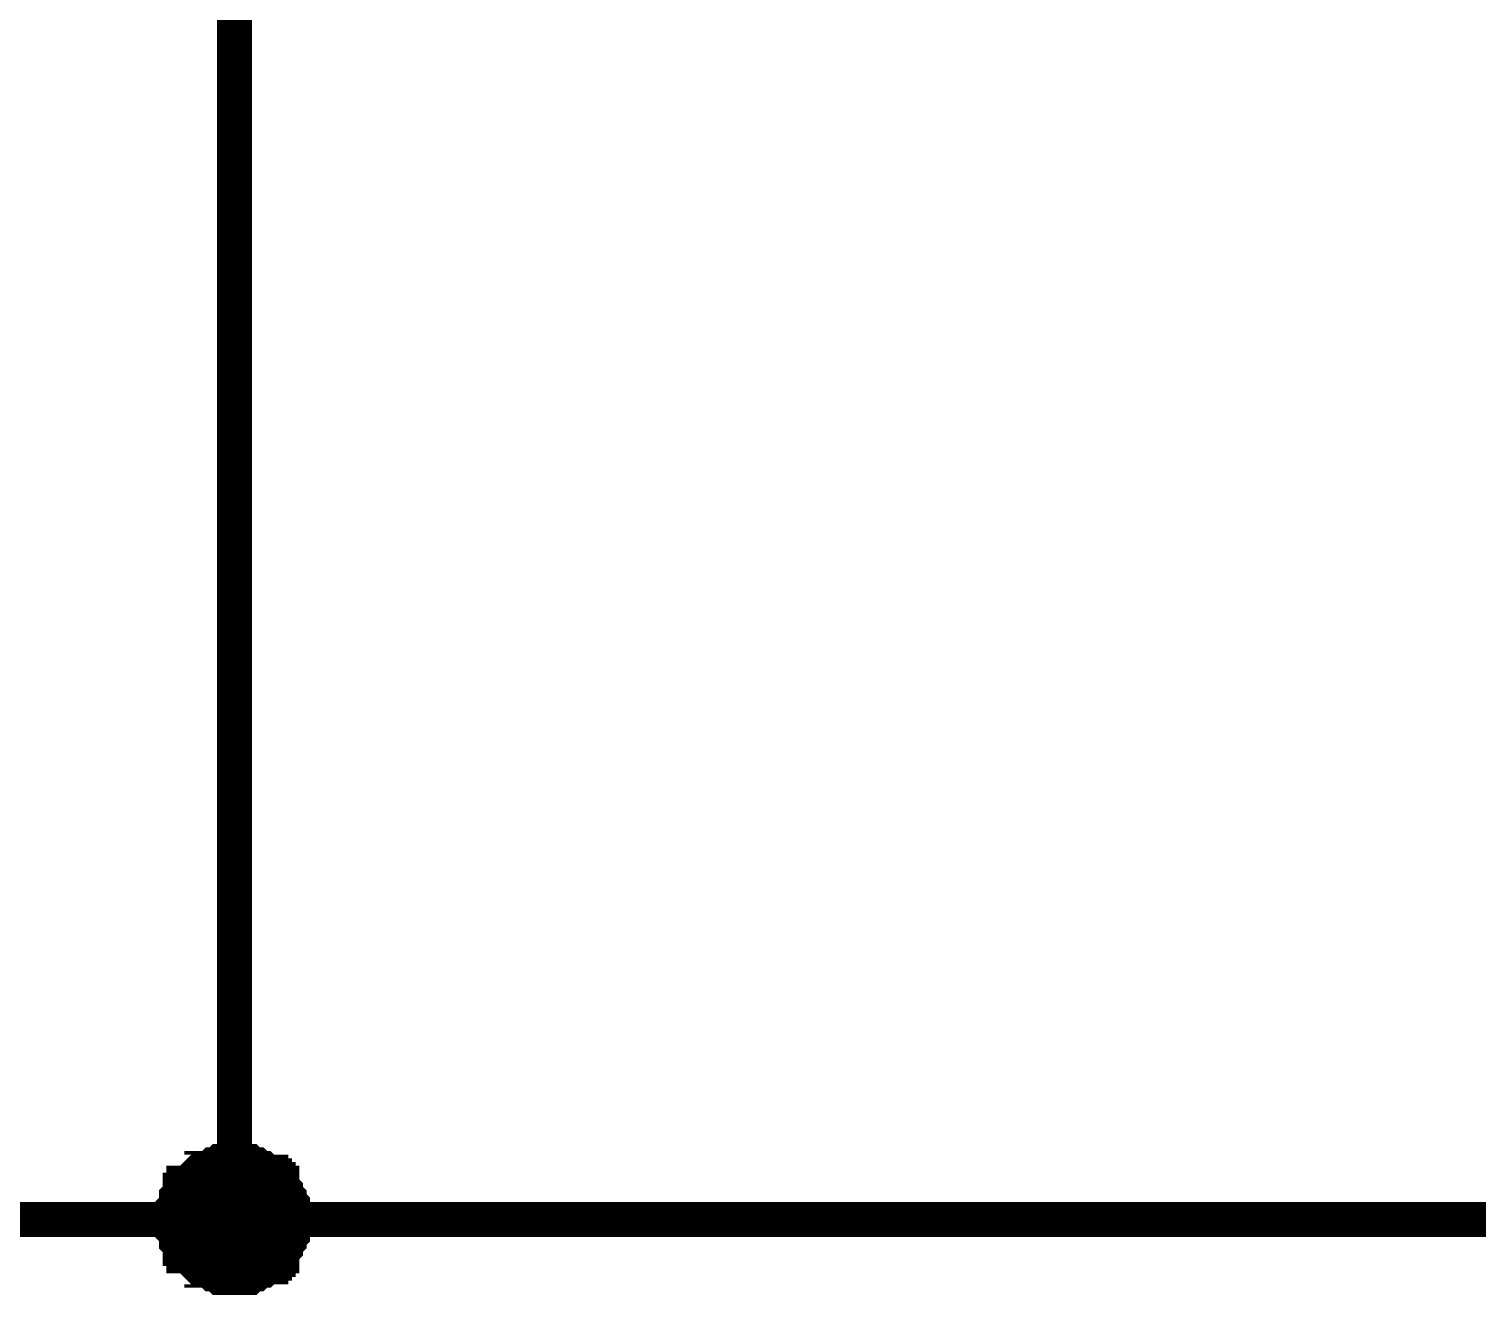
# Model space of a CAD drawing. Extents: x 260 to 1101, y 70 to 664.
# Drawn here: x 429.91 to 442.31, y 128.63 to 139.47 of the extents above; entities that cross this region are included whole.
import ezdxf

# ---------------------------------------------------------------- set-up
doc = ezdxf.new("R2010")
doc.units = 0
doc.header["$MEASUREMENT"] = 0
doc.layers.add('Sheet', color=255, linetype='CONTINUOUS')

msp = doc.modelspace()

# ---------------------------------------------------------------- linework, layer by layer
at = {"layer": 'Sheet'}
for points, const_width in [([(421.673, 129.28), (431.673, 129.28), (431.673, 146.771), (439.158, 146.771)], 0.3), ([(431.673, 129.28), (479.158, 129.28), (479.158, 131.797)], 0.3), ([(431.145, 129.28), (431.145, 129.311), (431.145, 129.342), (431.145, 129.342), (431.145, 129.373), (431.176, 129.405), (431.176, 129.436), (431.176, 129.467), (431.176, 129.467), (431.207, 129.498), (431.207, 129.529), (431.238, 129.529), (431.238, 129.56), (431.238, 129.591), (431.269, 129.591), (431.3, 129.622), (431.3, 129.622), (431.331, 129.653), (431.331, 129.653), (431.362, 129.684), (431.394, 129.684), (431.394, 129.715), (431.425, 129.715), (431.456, 129.715), (431.487, 129.746), (431.487, 129.746), (431.518, 129.746), (431.549, 129.777), (431.58, 129.777), (431.611, 129.777), (431.611, 129.777), (431.642, 129.777), (431.673, 129.777)], 0.3), ([(431.145, 129.28), (431.145, 129.311), (431.145, 129.342), (431.145, 129.342), (431.145, 129.373), (431.176, 129.405), (431.176, 129.436), (431.176, 129.467), (431.176, 129.467), (431.207, 129.498), (431.207, 129.529), (431.238, 129.529), (431.238, 129.56), (431.238, 129.591), (431.269, 129.591), (431.3, 129.622), (431.3, 129.622), (431.331, 129.653), (431.331, 129.653), (431.362, 129.684), (431.394, 129.684), (431.394, 129.715), (431.425, 129.715), (431.456, 129.715), (431.487, 129.746), (431.487, 129.746), (431.518, 129.746), (431.549, 129.777), (431.58, 129.777), (431.611, 129.777), (431.611, 129.777), (431.642, 129.777), (431.673, 129.777)], 0.3), ([(431.145, 129.28), (431.145, 129.311), (431.145, 129.342), (431.145, 129.342), (431.145, 129.373), (431.176, 129.405), (431.176, 129.436), (431.176, 129.467), (431.176, 129.467), (431.207, 129.498), (431.207, 129.529), (431.238, 129.529), (431.238, 129.56), (431.238, 129.591), (431.269, 129.591), (431.3, 129.622), (431.3, 129.622), (431.331, 129.653), (431.331, 129.653), (431.362, 129.684), (431.394, 129.684), (431.394, 129.715), (431.425, 129.715), (431.456, 129.715), (431.487, 129.746), (431.487, 129.746), (431.518, 129.746), (431.549, 129.777), (431.58, 129.777), (431.611, 129.777), (431.611, 129.777), (431.642, 129.777), (431.673, 129.777)], 0.3), ([(431.145, 129.28), (431.145, 129.311), (431.145, 129.342), (431.145, 129.342), (431.145, 129.373), (431.176, 129.405), (431.176, 129.436), (431.176, 129.467), (431.176, 129.467), (431.207, 129.498), (431.207, 129.529), (431.238, 129.529), (431.238, 129.56), (431.238, 129.591), (431.269, 129.591), (431.3, 129.622), (431.3, 129.622), (431.331, 129.653), (431.331, 129.653), (431.362, 129.684), (431.394, 129.684), (431.394, 129.715), (431.425, 129.715), (431.456, 129.715), (431.487, 129.746), (431.487, 129.746), (431.518, 129.746), (431.549, 129.777), (431.58, 129.777), (431.611, 129.777), (431.611, 129.777), (431.642, 129.777), (431.673, 129.777)], 0.3), ([(431.673, 129.777), (431.673, 129.777)], 0.3), ([(431.673, 129.777), (431.704, 129.777), (431.735, 129.777), (431.735, 129.777), (431.766, 129.777), (431.797, 129.777), (431.828, 129.746), (431.859, 129.746), (431.859, 129.746), (431.89, 129.715), (431.921, 129.715), (431.921, 129.715), (431.953, 129.684), (431.984, 129.684), (431.984, 129.653), (432.015, 129.653), (432.015, 129.622), (432.046, 129.622), (432.046, 129.591), (432.077, 129.591), (432.077, 129.56), (432.108, 129.529), (432.108, 129.529), (432.108, 129.498), (432.139, 129.467), (432.139, 129.467), (432.139, 129.436), (432.17, 129.405), (432.17, 129.373), (432.17, 129.342), (432.17, 129.342), (432.17, 129.311), (432.17, 129.28)], 0.3), ([(431.673, 129.777), (431.673, 129.777)], 0.3), ([(431.673, 129.777), (431.704, 129.777), (431.735, 129.777), (431.735, 129.777), (431.766, 129.777), (431.797, 129.777), (431.828, 129.746), (431.859, 129.746), (431.859, 129.746), (431.89, 129.715), (431.921, 129.715), (431.921, 129.715), (431.953, 129.684), (431.984, 129.684), (431.984, 129.653), (432.015, 129.653), (432.015, 129.622), (432.046, 129.622), (432.046, 129.591), (432.077, 129.591), (432.077, 129.56), (432.108, 129.529), (432.108, 129.529), (432.108, 129.498), (432.139, 129.467), (432.139, 129.467), (432.139, 129.436), (432.17, 129.405), (432.17, 129.373), (432.17, 129.342), (432.17, 129.342), (432.17, 129.311), (432.17, 129.28)], 0.3), ([(431.673, 129.777), (431.673, 129.777)], 0.3), ([(431.673, 129.777), (431.704, 129.777), (431.735, 129.777), (431.735, 129.777), (431.766, 129.777), (431.797, 129.777), (431.828, 129.746), (431.859, 129.746), (431.859, 129.746), (431.89, 129.715), (431.921, 129.715), (431.921, 129.715), (431.953, 129.684), (431.984, 129.684), (431.984, 129.653), (432.015, 129.653), (432.015, 129.622), (432.046, 129.622), (432.046, 129.591), (432.077, 129.591), (432.077, 129.56), (432.108, 129.529), (432.108, 129.529), (432.108, 129.498), (432.139, 129.467), (432.139, 129.467), (432.139, 129.436), (432.17, 129.405), (432.17, 129.373), (432.17, 129.342), (432.17, 129.342), (432.17, 129.311), (432.17, 129.28)], 0.3), ([(431.673, 129.777), (431.673, 129.777)], 0.3), ([(431.673, 129.777), (431.704, 129.777), (431.735, 129.777), (431.735, 129.777), (431.766, 129.777), (431.797, 129.777), (431.828, 129.746), (431.859, 129.746), (431.859, 129.746), (431.89, 129.715), (431.921, 129.715), (431.921, 129.715), (431.953, 129.684), (431.984, 129.684), (431.984, 129.653), (432.015, 129.653), (432.015, 129.622), (432.046, 129.622), (432.046, 129.591), (432.077, 129.591), (432.077, 129.56), (432.108, 129.529), (432.108, 129.529), (432.108, 129.498), (432.139, 129.467), (432.139, 129.467), (432.139, 129.436), (432.17, 129.405), (432.17, 129.373), (432.17, 129.342), (432.17, 129.342), (432.17, 129.311), (432.17, 129.28)], 0.3), ([(431.145, 129.28), (431.145, 129.311), (431.145, 129.342), (431.145, 129.342), (431.145, 129.373), (431.176, 129.405), (431.176, 129.436), (431.176, 129.467), (431.176, 129.467), (431.207, 129.498), (431.207, 129.529), (431.238, 129.529), (431.238, 129.56), (431.238, 129.591), (431.269, 129.591), (431.3, 129.622), (431.3, 129.622), (431.331, 129.653), (431.331, 129.653), (431.362, 129.684), (431.394, 129.684), (431.394, 129.715), (431.425, 129.715), (431.456, 129.715), (431.487, 129.746), (431.487, 129.746), (431.518, 129.746), (431.549, 129.777), (431.58, 129.777), (431.611, 129.777), (431.611, 129.777), (431.642, 129.777), (431.673, 129.777)], 0.0991), ([(431.145, 129.28), (431.145, 129.311), (431.145, 129.342), (431.145, 129.342), (431.145, 129.373), (431.176, 129.405), (431.176, 129.436), (431.176, 129.467), (431.176, 129.467), (431.207, 129.498), (431.207, 129.529), (431.238, 129.529), (431.238, 129.56), (431.238, 129.591), (431.269, 129.591), (431.3, 129.622), (431.3, 129.622), (431.331, 129.653), (431.331, 129.653), (431.362, 129.684), (431.394, 129.684), (431.394, 129.715), (431.425, 129.715), (431.456, 129.715), (431.487, 129.746), (431.487, 129.746), (431.518, 129.746), (431.549, 129.777), (431.58, 129.777), (431.611, 129.777), (431.611, 129.777), (431.642, 129.777), (431.673, 129.777)], 0.0991), ([(431.145, 129.28), (431.145, 129.311), (431.145, 129.342), (431.145, 129.342), (431.145, 129.373), (431.176, 129.405), (431.176, 129.436), (431.176, 129.467), (431.176, 129.467), (431.207, 129.498), (431.207, 129.529), (431.238, 129.529), (431.238, 129.56), (431.238, 129.591), (431.269, 129.591), (431.3, 129.622), (431.3, 129.622), (431.331, 129.653), (431.331, 129.653), (431.362, 129.684), (431.394, 129.684), (431.394, 129.715), (431.425, 129.715), (431.456, 129.715), (431.487, 129.746), (431.487, 129.746), (431.518, 129.746), (431.549, 129.777), (431.58, 129.777), (431.611, 129.777), (431.611, 129.777), (431.642, 129.777), (431.673, 129.777)], 0.0991), ([(431.145, 129.28), (431.145, 129.311), (431.145, 129.342), (431.145, 129.342), (431.145, 129.373), (431.176, 129.405), (431.176, 129.436), (431.176, 129.467), (431.176, 129.467), (431.207, 129.498), (431.207, 129.529), (431.238, 129.529), (431.238, 129.56), (431.238, 129.591), (431.269, 129.591), (431.3, 129.622), (431.3, 129.622), (431.331, 129.653), (431.331, 129.653), (431.362, 129.684), (431.394, 129.684), (431.394, 129.715), (431.425, 129.715), (431.456, 129.715), (431.487, 129.746), (431.487, 129.746), (431.518, 129.746), (431.549, 129.777), (431.58, 129.777), (431.611, 129.777), (431.611, 129.777), (431.642, 129.777), (431.673, 129.777)], 0.0991), ([(431.673, 129.777), (431.673, 129.777)], 0.0991), ([(431.673, 129.777), (431.704, 129.777), (431.735, 129.777), (431.735, 129.777), (431.766, 129.777), (431.797, 129.777), (431.828, 129.746), (431.859, 129.746), (431.859, 129.746), (431.89, 129.715), (431.921, 129.715), (431.921, 129.715), (431.953, 129.684), (431.984, 129.684), (431.984, 129.653), (432.015, 129.653), (432.015, 129.622), (432.046, 129.622), (432.046, 129.591), (432.077, 129.591), (432.077, 129.56), (432.108, 129.529), (432.108, 129.529), (432.108, 129.498), (432.139, 129.467), (432.139, 129.467), (432.139, 129.436), (432.17, 129.405), (432.17, 129.373), (432.17, 129.342), (432.17, 129.342), (432.17, 129.311), (432.17, 129.28)], 0.0991), ([(431.673, 129.777), (431.673, 129.777)], 0.0991), ([(431.673, 129.777), (431.704, 129.777), (431.735, 129.777), (431.735, 129.777), (431.766, 129.777), (431.797, 129.777), (431.828, 129.746), (431.859, 129.746), (431.859, 129.746), (431.89, 129.715), (431.921, 129.715), (431.921, 129.715), (431.953, 129.684), (431.984, 129.684), (431.984, 129.653), (432.015, 129.653), (432.015, 129.622), (432.046, 129.622), (432.046, 129.591), (432.077, 129.591), (432.077, 129.56), (432.108, 129.529), (432.108, 129.529), (432.108, 129.498), (432.139, 129.467), (432.139, 129.467), (432.139, 129.436), (432.17, 129.405), (432.17, 129.373), (432.17, 129.342), (432.17, 129.342), (432.17, 129.311), (432.17, 129.28)], 0.0991), ([(431.673, 129.777), (431.673, 129.777)], 0.0991), ([(431.673, 129.777), (431.704, 129.777), (431.735, 129.777), (431.735, 129.777), (431.766, 129.777), (431.797, 129.777), (431.828, 129.746), (431.859, 129.746), (431.859, 129.746), (431.89, 129.715), (431.921, 129.715), (431.921, 129.715), (431.953, 129.684), (431.984, 129.684), (431.984, 129.653), (432.015, 129.653), (432.015, 129.622), (432.046, 129.622), (432.046, 129.591), (432.077, 129.591), (432.077, 129.56), (432.108, 129.529), (432.108, 129.529), (432.108, 129.498), (432.139, 129.467), (432.139, 129.467), (432.139, 129.436), (432.17, 129.405), (432.17, 129.373), (432.17, 129.342), (432.17, 129.342), (432.17, 129.311), (432.17, 129.28)], 0.0991), ([(431.673, 129.777), (431.673, 129.777)], 0.0991), ([(431.673, 129.777), (431.704, 129.777), (431.735, 129.777), (431.735, 129.777), (431.766, 129.777), (431.797, 129.777), (431.828, 129.746), (431.859, 129.746), (431.859, 129.746), (431.89, 129.715), (431.921, 129.715), (431.921, 129.715), (431.953, 129.684), (431.984, 129.684), (431.984, 129.653), (432.015, 129.653), (432.015, 129.622), (432.046, 129.622), (432.046, 129.591), (432.077, 129.591), (432.077, 129.56), (432.108, 129.529), (432.108, 129.529), (432.108, 129.498), (432.139, 129.467), (432.139, 129.467), (432.139, 129.436), (432.17, 129.405), (432.17, 129.373), (432.17, 129.342), (432.17, 129.342), (432.17, 129.311), (432.17, 129.28)], 0.0991), ([(431.673, 128.783), (431.642, 128.783), (431.611, 128.783), (431.611, 128.783), (431.58, 128.783), (431.549, 128.783), (431.518, 128.814), (431.487, 128.814), (431.487, 128.814), (431.456, 128.845), (431.425, 128.845), (431.394, 128.845), (431.394, 128.876), (431.362, 128.876), (431.331, 128.907), (431.331, 128.907), (431.3, 128.939), (431.3, 128.939), (431.269, 128.97), (431.238, 128.97), (431.238, 129.001), (431.238, 129.032), (431.207, 129.032), (431.207, 129.063), (431.176, 129.094), (431.176, 129.094), (431.176, 129.125), (431.176, 129.156), (431.145, 129.187), (431.145, 129.218), (431.145, 129.218), (431.145, 129.249), (431.145, 129.28)], 0.3), ([(431.145, 129.28), (431.145, 129.28)], 0.3), ([(431.673, 128.783), (431.642, 128.783), (431.611, 128.783), (431.611, 128.783), (431.58, 128.783), (431.549, 128.783), (431.518, 128.814), (431.487, 128.814), (431.487, 128.814), (431.456, 128.845), (431.425, 128.845), (431.394, 128.845), (431.394, 128.876), (431.362, 128.876), (431.331, 128.907), (431.331, 128.907), (431.3, 128.939), (431.3, 128.939), (431.269, 128.97), (431.238, 128.97), (431.238, 129.001), (431.238, 129.032), (431.207, 129.032), (431.207, 129.063), (431.176, 129.094), (431.176, 129.094), (431.176, 129.125), (431.176, 129.156), (431.145, 129.187), (431.145, 129.218), (431.145, 129.218), (431.145, 129.249), (431.145, 129.28)], 0.3), ([(431.145, 129.28), (431.145, 129.28)], 0.3), ([(431.673, 128.783), (431.642, 128.783), (431.611, 128.783), (431.611, 128.783), (431.58, 128.783), (431.549, 128.783), (431.518, 128.814), (431.487, 128.814), (431.487, 128.814), (431.456, 128.845), (431.425, 128.845), (431.394, 128.845), (431.394, 128.876), (431.362, 128.876), (431.331, 128.907), (431.331, 128.907), (431.3, 128.939), (431.3, 128.939), (431.269, 128.97), (431.238, 128.97), (431.238, 129.001), (431.238, 129.032), (431.207, 129.032), (431.207, 129.063), (431.176, 129.094), (431.176, 129.094), (431.176, 129.125), (431.176, 129.156), (431.145, 129.187), (431.145, 129.218), (431.145, 129.218), (431.145, 129.249), (431.145, 129.28)], 0.3), ([(431.145, 129.28), (431.145, 129.28)], 0.3), ([(431.673, 128.783), (431.642, 128.783), (431.611, 128.783), (431.611, 128.783), (431.58, 128.783), (431.549, 128.783), (431.518, 128.814), (431.487, 128.814), (431.487, 128.814), (431.456, 128.845), (431.425, 128.845), (431.394, 128.845), (431.394, 128.876), (431.362, 128.876), (431.331, 128.907), (431.331, 128.907), (431.3, 128.939), (431.3, 128.939), (431.269, 128.97), (431.238, 128.97), (431.238, 129.001), (431.238, 129.032), (431.207, 129.032), (431.207, 129.063), (431.176, 129.094), (431.176, 129.094), (431.176, 129.125), (431.176, 129.156), (431.145, 129.187), (431.145, 129.218), (431.145, 129.218), (431.145, 129.249), (431.145, 129.28)], 0.3), ([(431.145, 129.28), (431.145, 129.28)], 0.3), ([(432.17, 129.28), (432.17, 129.249), (432.17, 129.218), (432.17, 129.218), (432.17, 129.187), (432.17, 129.156), (432.139, 129.125), (432.139, 129.094), (432.139, 129.094), (432.108, 129.063), (432.108, 129.032), (432.108, 129.032), (432.077, 129.001), (432.077, 128.97), (432.046, 128.97), (432.046, 128.939), (432.015, 128.939), (432.015, 128.907), (431.984, 128.907), (431.984, 128.876), (431.953, 128.876), (431.921, 128.845), (431.921, 128.845), (431.89, 128.845), (431.859, 128.814), (431.859, 128.814), (431.828, 128.814), (431.797, 128.783), (431.766, 128.783), (431.735, 128.783), (431.735, 128.783), (431.704, 128.783), (431.673, 128.783)], 0.3), ([(432.17, 129.28), (432.17, 129.249), (432.17, 129.218), (432.17, 129.218), (432.17, 129.187), (432.17, 129.156), (432.139, 129.125), (432.139, 129.094), (432.139, 129.094), (432.108, 129.063), (432.108, 129.032), (432.108, 129.032), (432.077, 129.001), (432.077, 128.97), (432.046, 128.97), (432.046, 128.939), (432.015, 128.939), (432.015, 128.907), (431.984, 128.907), (431.984, 128.876), (431.953, 128.876), (431.921, 128.845), (431.921, 128.845), (431.89, 128.845), (431.859, 128.814), (431.859, 128.814), (431.828, 128.814), (431.797, 128.783), (431.766, 128.783), (431.735, 128.783), (431.735, 128.783), (431.704, 128.783), (431.673, 128.783)], 0.3), ([(432.17, 129.28), (432.17, 129.249), (432.17, 129.218), (432.17, 129.218), (432.17, 129.187), (432.17, 129.156), (432.139, 129.125), (432.139, 129.094), (432.139, 129.094), (432.108, 129.063), (432.108, 129.032), (432.108, 129.032), (432.077, 129.001), (432.077, 128.97), (432.046, 128.97), (432.046, 128.939), (432.015, 128.939), (432.015, 128.907), (431.984, 128.907), (431.984, 128.876), (431.953, 128.876), (431.921, 128.845), (431.921, 128.845), (431.89, 128.845), (431.859, 128.814), (431.859, 128.814), (431.828, 128.814), (431.797, 128.783), (431.766, 128.783), (431.735, 128.783), (431.735, 128.783), (431.704, 128.783), (431.673, 128.783)], 0.3), ([(432.17, 129.28), (432.17, 129.249), (432.17, 129.218), (432.17, 129.218), (432.17, 129.187), (432.17, 129.156), (432.139, 129.125), (432.139, 129.094), (432.139, 129.094), (432.108, 129.063), (432.108, 129.032), (432.108, 129.032), (432.077, 129.001), (432.077, 128.97), (432.046, 128.97), (432.046, 128.939), (432.015, 128.939), (432.015, 128.907), (431.984, 128.907), (431.984, 128.876), (431.953, 128.876), (431.921, 128.845), (431.921, 128.845), (431.89, 128.845), (431.859, 128.814), (431.859, 128.814), (431.828, 128.814), (431.797, 128.783), (431.766, 128.783), (431.735, 128.783), (431.735, 128.783), (431.704, 128.783), (431.673, 128.783)], 0.3), ([(432.17, 129.28), (432.17, 129.28), (432.17, 129.28), (432.17, 129.28), (432.17, 129.28), (432.17, 129.28), (432.17, 129.28), (432.17, 129.28), (432.17, 129.28), (432.17, 129.28), (432.17, 129.28), (432.17, 129.28), (432.17, 129.28), (432.17, 129.28), (432.17, 129.28), (432.17, 129.28), (432.17, 129.28), (432.17, 129.28), (432.17, 129.28), (432.17, 129.28), (432.17, 129.28), (432.17, 129.28), (432.17, 129.28), (432.17, 129.28), (432.17, 129.28), (432.17, 129.28), (432.17, 129.28), (432.17, 129.28), (432.17, 129.28), (432.17, 129.28), (432.17, 129.28), (432.17, 129.28), (432.17, 129.28)], 0.3), ([(432.17, 129.28), (432.17, 129.28)], 0.3), ([(432.17, 129.28), (432.17, 129.28), (432.17, 129.28), (432.17, 129.28), (432.17, 129.28), (432.17, 129.28), (432.17, 129.28), (432.17, 129.28), (432.17, 129.28), (432.17, 129.28), (432.17, 129.28), (432.17, 129.28), (432.17, 129.28), (432.17, 129.28), (432.17, 129.28), (432.17, 129.28), (432.17, 129.28), (432.17, 129.28), (432.17, 129.28), (432.17, 129.28), (432.17, 129.28), (432.17, 129.28), (432.17, 129.28), (432.17, 129.28), (432.17, 129.28), (432.17, 129.28), (432.17, 129.28), (432.17, 129.28), (432.17, 129.28), (432.17, 129.28), (432.17, 129.28), (432.17, 129.28), (432.17, 129.28)], 0.3), ([(432.17, 129.28), (432.17, 129.28)], 0.3), ([(432.17, 129.28), (432.17, 129.28), (432.17, 129.28), (432.17, 129.28), (432.17, 129.28), (432.17, 129.28), (432.17, 129.28), (432.17, 129.28), (432.17, 129.28), (432.17, 129.28), (432.17, 129.28), (432.17, 129.28), (432.17, 129.28), (432.17, 129.28), (432.17, 129.28), (432.17, 129.28), (432.17, 129.28), (432.17, 129.28), (432.17, 129.28), (432.17, 129.28), (432.17, 129.28), (432.17, 129.28), (432.17, 129.28), (432.17, 129.28), (432.17, 129.28), (432.17, 129.28), (432.17, 129.28), (432.17, 129.28), (432.17, 129.28), (432.17, 129.28), (432.17, 129.28), (432.17, 129.28), (432.17, 129.28)], 0.3), ([(432.17, 129.28), (432.17, 129.28)], 0.3), ([(432.17, 129.28), (432.17, 129.28), (432.17, 129.28), (432.17, 129.28), (432.17, 129.28), (432.17, 129.28), (432.17, 129.28), (432.17, 129.28), (432.17, 129.28), (432.17, 129.28), (432.17, 129.28), (432.17, 129.28), (432.17, 129.28), (432.17, 129.28), (432.17, 129.28), (432.17, 129.28), (432.17, 129.28), (432.17, 129.28), (432.17, 129.28), (432.17, 129.28), (432.17, 129.28), (432.17, 129.28), (432.17, 129.28), (432.17, 129.28), (432.17, 129.28), (432.17, 129.28), (432.17, 129.28), (432.17, 129.28), (432.17, 129.28), (432.17, 129.28), (432.17, 129.28), (432.17, 129.28), (432.17, 129.28)], 0.3), ([(432.17, 129.28), (432.17, 129.28)], 0.3), ([(431.673, 128.783), (431.642, 128.783), (431.611, 128.783), (431.611, 128.783), (431.58, 128.783), (431.549, 128.783), (431.518, 128.814), (431.487, 128.814), (431.487, 128.814), (431.456, 128.845), (431.425, 128.845), (431.394, 128.845), (431.394, 128.876), (431.362, 128.876), (431.331, 128.907), (431.331, 128.907), (431.3, 128.939), (431.3, 128.939), (431.269, 128.97), (431.238, 128.97), (431.238, 129.001), (431.238, 129.032), (431.207, 129.032), (431.207, 129.063), (431.176, 129.094), (431.176, 129.094), (431.176, 129.125), (431.176, 129.156), (431.145, 129.187), (431.145, 129.218), (431.145, 129.218), (431.145, 129.249), (431.145, 129.28)], 0.0991), ([(431.145, 129.28), (431.145, 129.28)], 0.0991), ([(431.673, 128.783), (431.642, 128.783), (431.611, 128.783), (431.611, 128.783), (431.58, 128.783), (431.549, 128.783), (431.518, 128.814), (431.487, 128.814), (431.487, 128.814), (431.456, 128.845), (431.425, 128.845), (431.394, 128.845), (431.394, 128.876), (431.362, 128.876), (431.331, 128.907), (431.331, 128.907), (431.3, 128.939), (431.3, 128.939), (431.269, 128.97), (431.238, 128.97), (431.238, 129.001), (431.238, 129.032), (431.207, 129.032), (431.207, 129.063), (431.176, 129.094), (431.176, 129.094), (431.176, 129.125), (431.176, 129.156), (431.145, 129.187), (431.145, 129.218), (431.145, 129.218), (431.145, 129.249), (431.145, 129.28)], 0.0991), ([(431.145, 129.28), (431.145, 129.28)], 0.0991), ([(431.673, 128.783), (431.642, 128.783), (431.611, 128.783), (431.611, 128.783), (431.58, 128.783), (431.549, 128.783), (431.518, 128.814), (431.487, 128.814), (431.487, 128.814), (431.456, 128.845), (431.425, 128.845), (431.394, 128.845), (431.394, 128.876), (431.362, 128.876), (431.331, 128.907), (431.331, 128.907), (431.3, 128.939), (431.3, 128.939), (431.269, 128.97), (431.238, 128.97), (431.238, 129.001), (431.238, 129.032), (431.207, 129.032), (431.207, 129.063), (431.176, 129.094), (431.176, 129.094), (431.176, 129.125), (431.176, 129.156), (431.145, 129.187), (431.145, 129.218), (431.145, 129.218), (431.145, 129.249), (431.145, 129.28)], 0.0991), ([(431.145, 129.28), (431.145, 129.28)], 0.0991), ([(431.673, 128.783), (431.642, 128.783), (431.611, 128.783), (431.611, 128.783), (431.58, 128.783), (431.549, 128.783), (431.518, 128.814), (431.487, 128.814), (431.487, 128.814), (431.456, 128.845), (431.425, 128.845), (431.394, 128.845), (431.394, 128.876), (431.362, 128.876), (431.331, 128.907), (431.331, 128.907), (431.3, 128.939), (431.3, 128.939), (431.269, 128.97), (431.238, 128.97), (431.238, 129.001), (431.238, 129.032), (431.207, 129.032), (431.207, 129.063), (431.176, 129.094), (431.176, 129.094), (431.176, 129.125), (431.176, 129.156), (431.145, 129.187), (431.145, 129.218), (431.145, 129.218), (431.145, 129.249), (431.145, 129.28)], 0.0991), ([(431.145, 129.28), (431.145, 129.28)], 0.0991), ([(432.17, 129.28), (432.17, 129.249), (432.17, 129.218), (432.17, 129.218), (432.17, 129.187), (432.17, 129.156), (432.139, 129.125), (432.139, 129.094), (432.139, 129.094), (432.108, 129.063), (432.108, 129.032), (432.108, 129.032), (432.077, 129.001), (432.077, 128.97), (432.046, 128.97), (432.046, 128.939), (432.015, 128.939), (432.015, 128.907), (431.984, 128.907), (431.984, 128.876), (431.953, 128.876), (431.921, 128.845), (431.921, 128.845), (431.89, 128.845), (431.859, 128.814), (431.859, 128.814), (431.828, 128.814), (431.797, 128.783), (431.766, 128.783), (431.735, 128.783), (431.735, 128.783), (431.704, 128.783), (431.673, 128.783)], 0.0991), ([(432.17, 129.28), (432.17, 129.249), (432.17, 129.218), (432.17, 129.218), (432.17, 129.187), (432.17, 129.156), (432.139, 129.125), (432.139, 129.094), (432.139, 129.094), (432.108, 129.063), (432.108, 129.032), (432.108, 129.032), (432.077, 129.001), (432.077, 128.97), (432.046, 128.97), (432.046, 128.939), (432.015, 128.939), (432.015, 128.907), (431.984, 128.907), (431.984, 128.876), (431.953, 128.876), (431.921, 128.845), (431.921, 128.845), (431.89, 128.845), (431.859, 128.814), (431.859, 128.814), (431.828, 128.814), (431.797, 128.783), (431.766, 128.783), (431.735, 128.783), (431.735, 128.783), (431.704, 128.783), (431.673, 128.783)], 0.0991), ([(432.17, 129.28), (432.17, 129.249), (432.17, 129.218), (432.17, 129.218), (432.17, 129.187), (432.17, 129.156), (432.139, 129.125), (432.139, 129.094), (432.139, 129.094), (432.108, 129.063), (432.108, 129.032), (432.108, 129.032), (432.077, 129.001), (432.077, 128.97), (432.046, 128.97), (432.046, 128.939), (432.015, 128.939), (432.015, 128.907), (431.984, 128.907), (431.984, 128.876), (431.953, 128.876), (431.921, 128.845), (431.921, 128.845), (431.89, 128.845), (431.859, 128.814), (431.859, 128.814), (431.828, 128.814), (431.797, 128.783), (431.766, 128.783), (431.735, 128.783), (431.735, 128.783), (431.704, 128.783), (431.673, 128.783)], 0.0991), ([(432.17, 129.28), (432.17, 129.249), (432.17, 129.218), (432.17, 129.218), (432.17, 129.187), (432.17, 129.156), (432.139, 129.125), (432.139, 129.094), (432.139, 129.094), (432.108, 129.063), (432.108, 129.032), (432.108, 129.032), (432.077, 129.001), (432.077, 128.97), (432.046, 128.97), (432.046, 128.939), (432.015, 128.939), (432.015, 128.907), (431.984, 128.907), (431.984, 128.876), (431.953, 128.876), (431.921, 128.845), (431.921, 128.845), (431.89, 128.845), (431.859, 128.814), (431.859, 128.814), (431.828, 128.814), (431.797, 128.783), (431.766, 128.783), (431.735, 128.783), (431.735, 128.783), (431.704, 128.783), (431.673, 128.783)], 0.0991), ([(432.17, 129.28), (432.17, 129.28), (432.17, 129.28), (432.17, 129.28), (432.17, 129.28), (432.17, 129.28), (432.17, 129.28), (432.17, 129.28), (432.17, 129.28), (432.17, 129.28), (432.17, 129.28), (432.17, 129.28), (432.17, 129.28), (432.17, 129.28), (432.17, 129.28), (432.17, 129.28), (432.17, 129.28), (432.17, 129.28), (432.17, 129.28), (432.17, 129.28), (432.17, 129.28), (432.17, 129.28), (432.17, 129.28), (432.17, 129.28), (432.17, 129.28), (432.17, 129.28), (432.17, 129.28), (432.17, 129.28), (432.17, 129.28), (432.17, 129.28), (432.17, 129.28), (432.17, 129.28), (432.17, 129.28)], 0.0991), ([(432.17, 129.28), (432.17, 129.28)], 0.0991), ([(432.17, 129.28), (432.17, 129.28), (432.17, 129.28), (432.17, 129.28), (432.17, 129.28), (432.17, 129.28), (432.17, 129.28), (432.17, 129.28), (432.17, 129.28), (432.17, 129.28), (432.17, 129.28), (432.17, 129.28), (432.17, 129.28), (432.17, 129.28), (432.17, 129.28), (432.17, 129.28), (432.17, 129.28), (432.17, 129.28), (432.17, 129.28), (432.17, 129.28), (432.17, 129.28), (432.17, 129.28), (432.17, 129.28), (432.17, 129.28), (432.17, 129.28), (432.17, 129.28), (432.17, 129.28), (432.17, 129.28), (432.17, 129.28), (432.17, 129.28), (432.17, 129.28), (432.17, 129.28), (432.17, 129.28)], 0.0991), ([(432.17, 129.28), (432.17, 129.28)], 0.0991), ([(432.17, 129.28), (432.17, 129.28), (432.17, 129.28), (432.17, 129.28), (432.17, 129.28), (432.17, 129.28), (432.17, 129.28), (432.17, 129.28), (432.17, 129.28), (432.17, 129.28), (432.17, 129.28), (432.17, 129.28), (432.17, 129.28), (432.17, 129.28), (432.17, 129.28), (432.17, 129.28), (432.17, 129.28), (432.17, 129.28), (432.17, 129.28), (432.17, 129.28), (432.17, 129.28), (432.17, 129.28), (432.17, 129.28), (432.17, 129.28), (432.17, 129.28), (432.17, 129.28), (432.17, 129.28), (432.17, 129.28), (432.17, 129.28), (432.17, 129.28), (432.17, 129.28), (432.17, 129.28), (432.17, 129.28)], 0.0991), ([(432.17, 129.28), (432.17, 129.28)], 0.0991), ([(432.17, 129.28), (432.17, 129.28), (432.17, 129.28), (432.17, 129.28), (432.17, 129.28), (432.17, 129.28), (432.17, 129.28), (432.17, 129.28), (432.17, 129.28), (432.17, 129.28), (432.17, 129.28), (432.17, 129.28), (432.17, 129.28), (432.17, 129.28), (432.17, 129.28), (432.17, 129.28), (432.17, 129.28), (432.17, 129.28), (432.17, 129.28), (432.17, 129.28), (432.17, 129.28), (432.17, 129.28), (432.17, 129.28), (432.17, 129.28), (432.17, 129.28), (432.17, 129.28), (432.17, 129.28), (432.17, 129.28), (432.17, 129.28), (432.17, 129.28), (432.17, 129.28), (432.17, 129.28), (432.17, 129.28)], 0.0991), ([(432.17, 129.28), (432.17, 129.28)], 0.0991)]:
    msp.add_lwpolyline(points, dxfattribs=dict(at, const_width=const_width))
at = {"layer": 'Sheet', "const_width": 0.508}
msp.add_lwpolyline([(431.309, 129.297, 1), (431.817, 129.297, 1)], format="xyb", close=True, dxfattribs=at)

doc.saveas('drawing.dxf')
